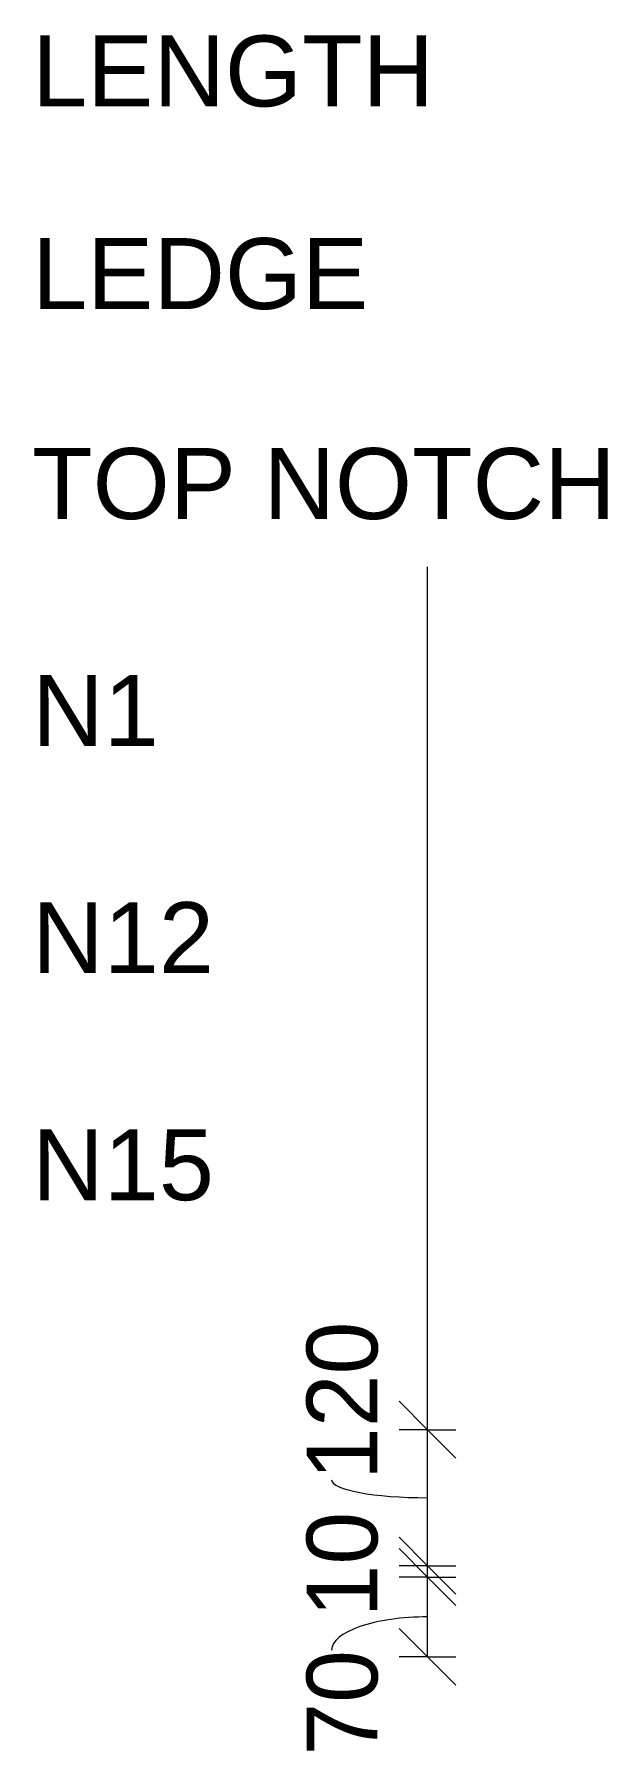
# Model space of a CAD drawing. Header units: millimetres. Extents: x -6666 to 6873, y 1067 to 19439.
# Drawn here: x 77 to 582, y 17848 to 19364 of the extents above; entities that cross this region are included whole.
import ezdxf

# ---------------------------------------------------------------- set-up
doc = ezdxf.new("R2010")
doc.units = ezdxf.units.MM
for name, color, linetype, lineweight in [('A-ANNO-DIMS', 211, 'Continuous', 9), ('A-ANNO-DIMS-25', 211, 'Continuous', 9), ('A-DETL-THIN', 151, 'Continuous', 18), ('G-ANNO-TEXT', 231, 'Continuous', 9)]:
    doc.layers.add(name, color=color, linetype=linetype, lineweight=lineweight)
doc.styles.add('Arial', font='arial.ttf', dxfattribs={"height": 62.5})
doc.styles.add('Nirmala UI Semilight', font='NirmalaS.ttf', dxfattribs={"height": 62.5})
doc.dimstyles.new('Arrow_Filled_-_2_5_NI_UI', dxfattribs={"dimscale": 304.8, "dimtxt": 65.460247, "dimasz": 0.164042, "dimexe": 0.082021, "dimexo": 0.0625, "dimgap": 0.082021, "dimtad": 1, "dimdec": 4, "dimzin": 0, "dimdsep": 46, "dimtxsty": 'Nirmala UI Semilight', "dimblk1": 'OBLIQUE', "dimblk2": 'OBLIQUE', "dimsah": 1, "dimcen": 0.09, "dimazin": 0, "dimtfac": 1, "dimtdec": 4, "dimtix": 1, "dimtmove": 0, "dimatfit": 3, "dimfxl": 0.082021, "dimfxlon": 1, "dimtvp": 1, "dimtolj": 1, "dimtzin": 0, "dimarcsym": 2})
doc.dimstyles.new('Arrow_Filled_-_2_5_NI_UI_2', dxfattribs={"dimscale": 304.8, "dimtxt": 65.460247, "dimasz": 0.164042, "dimexe": 0.082021, "dimexo": 0.0625, "dimgap": 0.082021, "dimtad": 1, "dimdec": 4, "dimzin": 0, "dimdsep": 46, "dimtxsty": 'Nirmala UI Semilight', "dimblk1": 'OBLIQUE', "dimblk2": 'OBLIQUE', "dimsah": 1, "dimcen": 0.09, "dimazin": 0, "dimtfac": 1, "dimtdec": 4, "dimtix": 1, "dimtmove": 1, "dimatfit": 3, "dimfxl": 0.082021, "dimfxlon": 1, "dimtvp": 1, "dimtolj": 1, "dimtzin": 0, "dimarcsym": 2})

# ---------------------------------------------------------------- blocks, each defined once
blk = doc.blocks.new('DIMBLOCK37-Elevation Top1')
at = {"layer": 'A-ANNO-DIMS-25'}
for p, q in [((423.5, 18005.6), (398.5, 18030.6)), ((423.5, 18005.6), (398.5, 18005.6)), ((423.5, 17935.4), (423.5, 18005.6)), ((423.5, 18005.6), (448.5, 17980.6)), ((423.5, 18005.6), (448.5, 18005.6)), ((423.5, 17935.4), (398.5, 17960.4)), ((423.5, 17935.4), (398.5, 17935.4)), ((423.5, 17935.4), (448.5, 17910.4)), ((423.5, 17935.4), (448.5, 17935.4))]:
    blk.add_line(p, q, dxfattribs=at)
blk.add_ellipse((423.5, 17941.2), major_axis=(84.5, 0), ratio=0.346919, start_param=1.570796, end_param=3.141593, dxfattribs=at)
at = {"layer": 'A-ANNO-DIMS-25', "color": 0, "insert": (316.9, 17848.3), "char_height": 62.5, "width": 111.401, "attachment_point": 1, "rotation": 90, "line_spacing_factor": 1.142579, "style": 'Nirmala UI Semilight'}
blk.add_mtext('70', dxfattribs=at)
blk = doc.blocks.new('_Oblique')
at = {"color": 0, "linetype": 'ByBlock', "lineweight": -2}
blk.add_line((-0.5, -0.5), (0.5, 0.5), dxfattribs=at)
blk = doc.blocks.new('DIMBLOCK38-Elevation Top1')
at = {"layer": 'A-ANNO-DIMS-25'}
for p, q in [((423.5, 18015.6), (398.5, 18040.6)), ((423.5, 18005.6), (398.5, 18030.6)), ((423.5, 18015.6), (398.5, 18015.6)), ((423.5, 18005.6), (423.5, 18015.6)), ((423.5, 18015.6), (448.5, 17990.6)), ((423.5, 18015.6), (448.5, 18015.6)), ((423.5, 18005.6), (398.5, 18005.6)), ((423.5, 18005.6), (448.5, 17980.6)), ((423.5, 18005.6), (448.5, 18005.6))]:
    blk.add_line(p, q, dxfattribs=at)
at = {"layer": 'A-ANNO-DIMS-25', "color": 0, "insert": (316.9, 17970.1), "char_height": 62.5, "width": 97.119, "attachment_point": 1, "rotation": 90, "line_spacing_factor": 1.142579, "style": 'Nirmala UI Semilight'}
blk.add_mtext('10', dxfattribs=at)
blk = doc.blocks.new('DIMBLOCK39-Elevation Top1')
at = {"layer": 'A-ANNO-DIMS-25'}
for p, q in [((423.5, 18135.4), (398.5, 18160.4)), ((423.5, 18135.4), (398.5, 18135.4)), ((423.5, 18015.6), (423.5, 18135.4)), ((423.5, 18135.4), (448.5, 18110.4)), ((423.5, 18135.4), (448.5, 18135.4)), ((423.5, 18015.6), (398.5, 18040.6)), ((423.5, 18015.6), (398.5, 18015.6)), ((423.5, 18015.6), (448.5, 17990.6)), ((423.5, 18015.6), (448.5, 18015.6))]:
    blk.add_line(p, q, dxfattribs=at)
blk.add_ellipse((423.5, 18091.1), major_axis=(84.5, 0), ratio=0.185165, start_param=3.141593, end_param=4.712389, dxfattribs=at)
at = {"layer": 'A-ANNO-DIMS-25', "color": 0, "insert": (316.9, 18091.1), "char_height": 62.5, "width": 154.248, "attachment_point": 1, "rotation": 90, "line_spacing_factor": 1.142579, "style": 'Nirmala UI Semilight'}
blk.add_mtext('120', dxfattribs=at)

msp = doc.modelspace()

# ---------------------------------------------------------------- linework, layer by layer
at = {"layer": 'A-DETL-THIN'}
msp.add_line((423.45257, 18135.4305), (423.45257, 18895.4305), dxfattribs=at)

# ---------------------------------------------------------------- texts
at = {"layer": 'G-ANNO-TEXT', "color": 7, "char_height": 62.5, "attachment_point": 1, "style": 'Arial'}
for s, insert, width in [('LENGTH', (75.16563, 19363.51167), 428.9028125), ('LEDGE', (75.16563, 19185.05376), 356.7509375), ('TOP NOTCH', (75.16563, 19000.05376), 625.31625), ('N1', (75.16563, 18800.05376), 134.2826563), ('N12', (75.16563, 18600.05376), 192.405), ('N15', (75.16563, 18400.05376), 192.405)]:
    msp.add_mtext(s, dxfattribs=dict(at, insert=insert, width=width))

# ---------------------------------------------------------------- dimensions: what is measured, and where the dimension line sits
at = {"layer": 'A-ANNO-DIMS'}
for base, p1, p2, override, picture, middle in [((423.45257, 18135.4305), (398.45257, 18015.55017), (398.45257, 18135.4305), {"dimpost": '<>', "dimfxl": 119.880328}, 'DIMBLOCK39-Elevation Top1', (358.57626, 18168.26255)), ((423.45257, 18005.55017), (398.45257, 17935.4305), (398.45257, 18005.55017), {"dimpost": '<>', "dimfxl": 70.119672}, 'DIMBLOCK37-Elevation Top1', (358.57626, 17904.03866))]:
    dim = msp.add_linear_dim(base=base, p1=p1, p2=p2, angle=90, dimstyle='Arrow_Filled_-_2_5_NI_UI_2', override=override, dxfattribs=at)
    dim.commit()
    dim.dimension.update_dxf_attribs({"geometry": picture, "text_midpoint": middle, "dimtype": 160, "text_rotation": 90})
dim = msp.add_linear_dim(base=(423.45257, 18015.55017), p1=(398.45257, 18005.55017), p2=(398.45257, 18015.55017), angle=90, dimstyle='Arrow_Filled_-_2_5_NI_UI', override={"dimpost": '<>', "dimfxl": 10}, dxfattribs=at)
dim.commit()
dim.dimension.update_dxf_attribs({"geometry": 'DIMBLOCK38-Elevation Top1', "text_midpoint": (365.98221, 18010.55017)})

doc.saveas('drawing.dxf')
